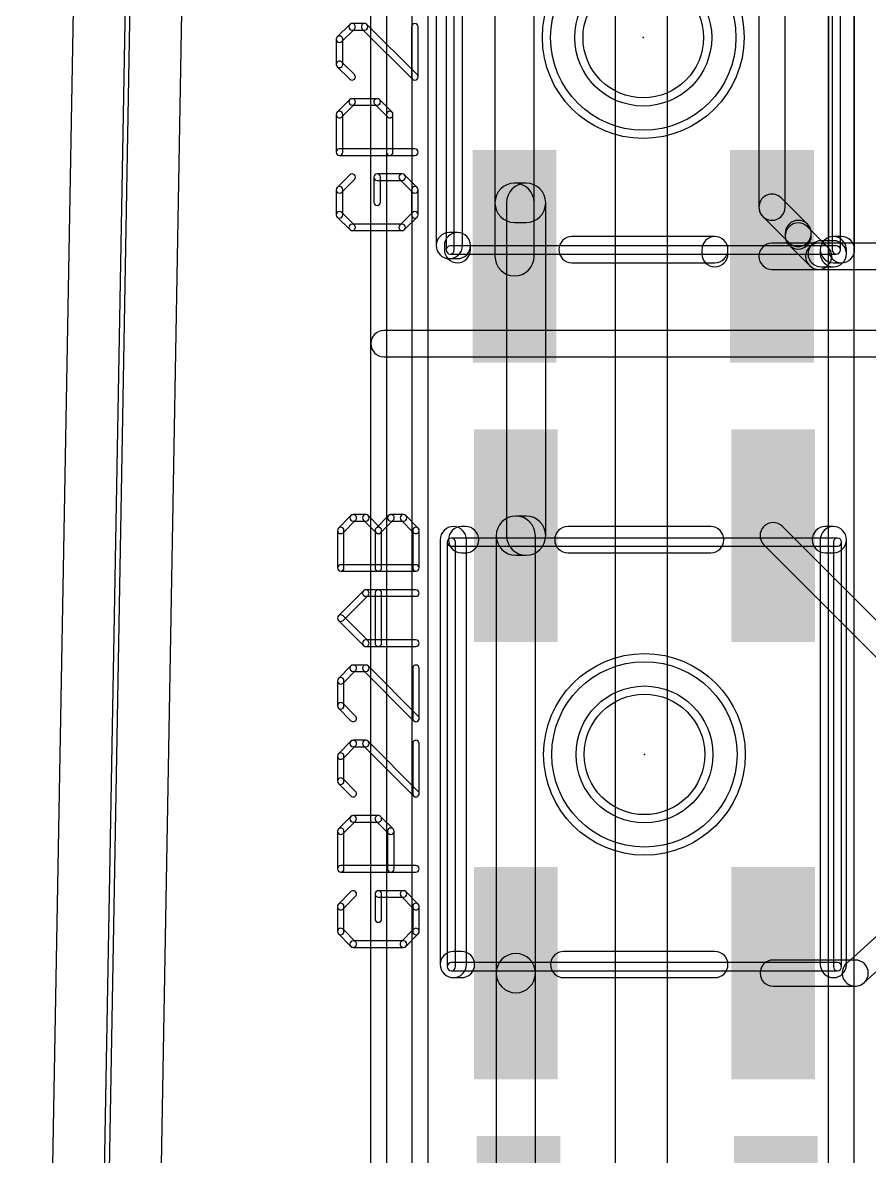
# Model space of a CAD drawing. Extents: x -3 to 127, y -3 to 73.
# Drawn here: x -3.01 to 10.15, y 23.56 to 41.18 of the extents above; entities that cross this region are included whole.
import ezdxf

# ---------------------------------------------------------------- set-up
doc = ezdxf.new("R2010")
doc.units = 0
for name, color, linetype in [('1', 22, 'CONTINUOUS'), ('16', 175, 'CONTINUOUS'), ('20', 7, 'CONTINUOUS'), ('21', 253, 'CONTINUOUS'), ('22', 253, 'CONTINUOUS'), ('23', 7, 'CONTINUOUS'), ('25', 253, 'CONTINUOUS'), ('255', 2, 'CONTINUOUS'), ('29', 253, 'CONTINUOUS'), ('31', 253, 'CONTINUOUS'), ('52', 253, 'CONTINUOUS')]:
    doc.layers.add(name, color=color, linetype=linetype)

# ---------------------------------------------------------------- blocks, each defined once
blk = doc.blocks.new('RECT')
blk.add_solid([(-0.5, -0.5), (0.5, -0.5), (-0.5, 0.5), (0.5, 0.5)])

msp = doc.modelspace()

# ---------------------------------------------------------------- linework, layer by layer
at = {"layer": '1'}
for points in [[(-2.1972, -2.3568), (-0.8637, 72.0652, 1), (-1.6763, 72.0798), (-3.0098, -2.3422, 1)], [(4.9389, 37.5516), (4.9389, 44.3516, 1), (4.3293, 44.3516), (4.3293, 37.5516, 1)], [(8.4309, 44.3516), (8.4309, 38.3155, 1), (8.8373, 38.3155), (8.8373, 44.3516, 1)], [(4.8131, 38.6879), (4.6341, 38.6879, 1), (4.6341, 38.0783), (4.8131, 38.0783, 1)], [(4.3293, 38.3831), (4.3293, 37.5516, 1), (4.9389, 37.5516), (4.9389, 38.3831, 1)], [(5.1179, 33.2097), (5.1179, 38.3831, 1), (4.5083, 38.3831), (4.5083, 33.2097, 1)], [(8.4904, 38.1718), (8.8986, 37.7636, 1), (9.186, 38.0509), (8.7777, 38.4592, 1)], [(8.8391, 37.9073), (8.8391, 37.8691, 1), (9.2455, 37.8691), (9.2455, 37.9073, 1)], [(8.8986, 37.7254), (9.2161, 37.4079, 1), (9.5035, 37.6953), (9.186, 38.0128, 1)], [(8.6341, 37.3484), (9.3598, 37.3484, 1), (9.3598, 37.7548), (8.6341, 37.7548, 1)], [(9.3598, 37.3484), (10.668, 37.3484, 1), (10.668, 37.7548), (9.3598, 37.7548, 1)], [(4.9573, 26.4097), (4.9573, 33.2097, 1), (4.3477, 33.2097), (4.3477, 26.4097, 1)], [(4.6525, 32.9049), (4.8131, 32.9049, 1), (4.8131, 33.5145), (4.6525, 33.5145, 1)], [(11.091, 31.0586), (8.7962, 33.3533, 1), (8.5088, 33.066), (10.8036, 30.7712, 1)], [(10.0632, 26.2587), (11.0444, 27.1425, 1), (10.7724, 27.4445), (9.7912, 26.5606, 1)], [(4.9573, 22.2255), (4.9573, 26.4097, 1), (4.3477, 26.4097), (4.3477, 22.2255, 1)], [(8.6525, 26.2065), (9.9272, 26.2065, 1), (9.9272, 26.6129), (8.6525, 26.6129, 1)]]:
    msp.add_lwpolyline(points, format="xyb", close=True, dxfattribs=at)
at = {"layer": '16'}
for points in [[(-1.3082, -2.4202), (0.0253, 73.0813, 1), (-0.7873, 73.0957), (-2.1208, -2.4058, 1)], [(9.5066, 50.8948), (9.5066, 13.7698, 1), (9.913, 13.7698), (9.913, 50.8948, 1)], [(7.0104, 15.1765), (7.0104, 46.863, 1), (6.1976, 46.863), (6.1976, 15.1765, 1)]]:
    msp.add_lwpolyline(points, format="xyb", close=True, dxfattribs=at)
at = {"layer": '20'}
msp.add_lwpolyline([(2.6493, 4.3323), (2.6493, 66.8323, 1), (2.3953, 66.8323), (2.3953, 4.3323, 1)], format="xyb", close=True, dxfattribs=at)
at = {"layer": '21'}
for points in [[(3.6976, 37.6516), (3.6976, 44.2516, 1), (3.5706, 44.2516), (3.5706, 37.6516, 1)], [(9.5706, 44.2516), (9.5706, 37.6516, 1), (9.6976, 37.6516), (9.6976, 44.2516, 1)], [(9.6341, 37.7151), (3.6341, 37.7151, 1), (3.6341, 37.5881), (9.6341, 37.5881, 1)], [(3.716, 26.5097), (3.716, 33.1097, 1), (3.589, 33.1097), (3.589, 26.5097, 1)], [(3.6525, 33.0462), (9.6525, 33.0462, 1), (9.6525, 33.1732), (3.6525, 33.1732, 1)], [(9.589, 33.1097), (9.589, 26.5097, 1), (9.716, 26.5097), (9.716, 33.1097, 1)], [(9.6525, 26.5732), (3.6525, 26.5732, 1), (3.6525, 26.4462), (9.6525, 26.4462, 1)]]:
    msp.add_lwpolyline(points, format="xyb", close=True, dxfattribs=at)
for centre, radius in [((6.6341, 40.9516), 1.5668), ((6.6341, 40.9516), 1.4398), ((6.6341, 40.9516), 1.0635), ((6.6341, 40.9516), 0.9365), ((6.6525, 29.8097), 1.5668), ((6.6525, 29.8097), 1.4398), ((6.6525, 29.8097), 1.0635), ((6.6525, 29.8097), 0.9365)]:
    msp.add_circle(centre, radius, dxfattribs=at)
at = {"layer": '22'}
msp.add_lwpolyline([(27.178, 36.3982), (2.6035, 36.3982, 1), (2.6035, 35.9918), (27.178, 35.9918, 1)], format="xyb", close=True, dxfattribs=at)
at = {"layer": '23'}
for p in [(6.6341, 40.9516), (6.6525, 29.8097)]:
    msp.add_point(p, dxfattribs=at)
at = {"layer": '25'}
for points in [[(2.0728, 41.1567), (1.8779, 40.9618, 1), (1.9498, 40.89), (2.1447, 41.0849, 1)], [(2.3037, 41.1716), (2.1088, 41.1716, 1), (2.1088, 41.07), (2.3037, 41.07, 1)], [(3.1192, 40.3771), (2.3396, 41.1567, 1), (2.2677, 41.0849), (3.0473, 40.3053, 1)], [(3.0325, 41.1208), (3.0325, 40.3412, 1), (3.1341, 40.3412), (3.1341, 41.1208, 1)], [(1.8631, 40.9259), (1.8631, 40.5361, 1), (1.9647, 40.5361), (1.9647, 40.9259, 1)], [(1.8779, 40.5002), (2.0728, 40.3053, 1), (2.1447, 40.3771), (1.9498, 40.572, 1)], [(1.9498, 39.7206), (2.1447, 39.9155, 1), (2.0728, 39.9873), (1.8779, 39.7924, 1)], [(2.1088, 39.9006), (2.4986, 39.9006, 1), (2.4986, 40.0022), (2.1088, 40.0022, 1)], [(2.4626, 39.9155), (2.6575, 39.7206, 1), (2.7294, 39.7924), (2.5345, 39.9873, 1)], [(1.9647, 39.1718), (1.9647, 39.7565, 1), (1.8631, 39.7565), (1.8631, 39.1718, 1)], [(2.6427, 39.7565), (2.6427, 39.1718, 1), (2.7443, 39.1718), (2.7443, 39.7565, 1)], [(3.0833, 39.2226), (1.9139, 39.2226, 1), (1.9139, 39.121), (3.0833, 39.121, 1)], [(2.0728, 38.8179), (1.8779, 38.623, 1), (1.9498, 38.5512), (2.1447, 38.7461, 1)], [(2.8884, 38.8328), (2.4986, 38.8328, 1), (2.4986, 38.7312), (2.8884, 38.7312, 1)], [(2.4478, 38.782), (2.4478, 38.3922, 1), (2.5494, 38.3922), (2.5494, 38.782, 1)], [(3.1192, 38.623), (2.9243, 38.8179, 1), (2.8524, 38.7461), (3.0473, 38.5512, 1)], [(1.8631, 38.5871), (1.8631, 38.1973, 1), (1.9647, 38.1973), (1.9647, 38.5871, 1)], [(3.1341, 38.1973), (3.1341, 38.5871, 1), (3.0325, 38.5871), (3.0325, 38.1973, 1)], [(1.8779, 38.1614), (2.0728, 37.9665, 1), (2.1447, 38.0383), (1.9498, 38.2332, 1)], [(2.9243, 37.9665), (3.1192, 38.1614, 1), (3.0473, 38.2332), (2.8524, 38.0383, 1)], [(2.1088, 37.9516), (2.8884, 37.9516, 1), (2.8884, 38.0532), (2.1088, 38.0532, 1)], [(1.9682, 33.2562), (2.1631, 33.4511, 1), (2.0913, 33.523), (1.8964, 33.3281, 1)], [(2.1272, 33.4362), (2.3221, 33.4362, 1), (2.3221, 33.5378), (2.1272, 33.5378, 1)], [(2.2862, 33.4511), (2.4811, 33.2562, 1), (2.5529, 33.3281), (2.358, 33.523, 1)], [(2.5529, 33.2562), (2.7478, 33.4511, 1), (2.676, 33.523), (2.4811, 33.3281, 1)], [(2.7119, 33.4362), (2.9068, 33.4362, 1), (2.9068, 33.5378), (2.7119, 33.5378, 1)], [(2.8709, 33.4511), (3.0658, 33.2562, 1), (3.1376, 33.3281), (2.9427, 33.523, 1)], [(1.9831, 32.7075), (1.9831, 33.2921, 1), (1.8815, 33.2921), (1.8815, 32.7075, 1)], [(2.5678, 32.7075), (2.5678, 33.2921, 1), (2.4662, 33.2921), (2.4662, 32.7075, 1)], [(3.0509, 33.2921), (3.0509, 32.7075, 1), (3.1525, 32.7075), (3.1525, 33.2921, 1)], [(3.1017, 32.7583), (1.9323, 32.7583, 1), (1.9323, 32.6566), (3.1017, 32.6566, 1)], [(1.9682, 31.8919), (2.358, 32.2817, 1), (2.2862, 32.3536), (1.8964, 31.9638, 1)], [(2.3221, 32.2668), (3.1017, 32.2668, 1), (3.1017, 32.3685), (2.3221, 32.3685, 1)], [(2.5678, 31.5381), (2.5678, 32.3177, 1), (2.4662, 32.3177), (2.4662, 31.5381, 1)], [(2.358, 31.574), (1.9682, 31.9638, 1), (1.8964, 31.8919), (2.2862, 31.5021, 1)], [(3.1017, 31.5889), (2.3221, 31.5889, 1), (2.3221, 31.4873), (3.1017, 31.4873, 1)], [(2.0913, 31.1842), (1.8964, 30.9893, 1), (1.9682, 30.9174), (2.1631, 31.1123, 1)], [(2.3221, 31.1991), (2.1272, 31.1991, 1), (2.1272, 31.0975), (2.3221, 31.0975, 1)], [(3.1376, 30.4046), (2.358, 31.1842, 1), (2.2862, 31.1123), (3.0658, 30.3327, 1)], [(3.0509, 31.1483), (3.0509, 30.3687, 1), (3.1525, 30.3687), (3.1525, 31.1483, 1)], [(1.8815, 30.9534), (1.8815, 30.5636, 1), (1.9831, 30.5636), (1.9831, 30.9534, 1)], [(1.8964, 30.5276), (2.0913, 30.3327, 1), (2.1631, 30.4046), (1.9682, 30.5995, 1)], [(2.0913, 30.0148), (1.8964, 29.8199, 1), (1.9682, 29.748), (2.1631, 29.9429, 1)], [(2.3221, 30.0297), (2.1272, 30.0297, 1), (2.1272, 29.9281), (2.3221, 29.9281, 1)], [(3.1376, 29.2352), (2.358, 30.0148, 1), (2.2862, 29.9429), (3.0658, 29.1633, 1)], [(3.0509, 29.9789), (3.0509, 29.1993, 1), (3.1525, 29.1993), (3.1525, 29.9789, 1)], [(1.8815, 29.784), (1.8815, 29.3942, 1), (1.9831, 29.3942), (1.9831, 29.784, 1)], [(1.8964, 29.3582), (2.0913, 29.1633, 1), (2.1631, 29.2352), (1.9682, 29.4301, 1)], [(1.9682, 28.5786), (2.1631, 28.7735, 1), (2.0913, 28.8454), (1.8964, 28.6505, 1)], [(2.1272, 28.7587), (2.517, 28.7587, 1), (2.517, 28.8603), (2.1272, 28.8603, 1)], [(2.4811, 28.7735), (2.676, 28.5786, 1), (2.7478, 28.6505), (2.5529, 28.8454, 1)], [(1.9831, 28.0299), (1.9831, 28.6146, 1), (1.8815, 28.6146), (1.8815, 28.0299, 1)], [(2.6611, 28.6146), (2.6611, 28.0299, 1), (2.7627, 28.0299), (2.7627, 28.6146, 1)], [(3.1017, 28.0807), (1.9323, 28.0807, 1), (1.9323, 27.9791), (3.1017, 27.9791, 1)], [(2.0913, 27.676), (1.8964, 27.4811, 1), (1.9682, 27.4092), (2.1631, 27.6041, 1)], [(2.9068, 27.6909), (2.517, 27.6909, 1), (2.517, 27.5893), (2.9068, 27.5893, 1)], [(2.4662, 27.6401), (2.4662, 27.2503, 1), (2.5678, 27.2503), (2.5678, 27.6401, 1)], [(3.1376, 27.4811), (2.9427, 27.676, 1), (2.8709, 27.6041), (3.0658, 27.4092, 1)], [(1.8815, 27.4452), (1.8815, 27.0554, 1), (1.9831, 27.0554), (1.9831, 27.4452, 1)], [(3.1525, 27.0554), (3.1525, 27.4452, 1), (3.0509, 27.4452), (3.0509, 27.0554, 1)], [(1.8964, 27.0194), (2.0913, 26.8245, 1), (2.1631, 26.8964), (1.9682, 27.0913, 1)], [(2.9427, 26.8245), (3.1376, 27.0194, 1), (3.0658, 27.0913), (2.8709, 26.8964, 1)], [(2.1272, 26.8097), (2.9068, 26.8097, 1), (2.9068, 26.9113), (2.1272, 26.9113, 1)]]:
    msp.add_lwpolyline(points, format="xyb", close=True, dxfattribs=at)
at = {"layer": '255'}
for points in [[(3.4163, 44.2595), (3.4163, 37.719, 1), (3.8227, 37.719), (3.8227, 44.2595, 1)], [(9.9187, 37.6555), (9.9187, 44.196, 1), (9.5123, 44.196), (9.5123, 37.6555, 1)], [(3.6195, 37.5158), (3.7465, 37.5158, 1), (3.7465, 37.9222), (3.6195, 37.9222, 1)], [(3.5433, 37.719), (3.5433, 37.6555, 1), (3.9497, 37.6555), (3.9497, 37.719, 1)], [(5.5245, 37.4523), (7.747, 37.4523, 1), (7.747, 37.8587), (5.5245, 37.8587, 1)], [(7.5438, 37.6555), (7.5438, 37.592, 1), (7.9502, 37.592), (7.9502, 37.6555, 1)], [(9.398, 37.3888), (9.5885, 37.3888, 1), (9.5885, 37.7952), (9.398, 37.7952, 1)], [(9.7917, 37.592), (9.7917, 37.6555, 1), (9.3853, 37.6555), (9.3853, 37.592, 1)], [(9.5885, 37.4523), (9.7155, 37.4523, 1), (9.7155, 37.8587), (9.5885, 37.8587, 1)], [(3.4798, 33.147), (3.4798, 26.543, 1), (3.8862, 26.543), (3.8862, 33.147, 1)], [(3.81, 32.9438), (3.8735, 32.9438, 1), (3.8735, 33.3502), (3.81, 33.3502, 1)], [(5.461, 32.9438), (7.6835, 32.9438, 1), (7.6835, 33.3502), (5.461, 33.3502, 1)], [(9.4615, 32.9438), (9.5885, 32.9438, 1), (9.5885, 33.3502), (9.4615, 33.3502, 1)], [(9.3853, 33.147), (9.3853, 26.543, 1), (9.7917, 26.543), (9.7917, 33.147, 1)], [(3.683, 26.3398), (3.81, 26.3398, 1), (3.81, 26.7462), (3.683, 26.7462, 1)], [(5.3975, 26.3398), (7.747, 26.3398, 1), (7.747, 26.7462), (5.3975, 26.7462, 1)]]:
    msp.add_lwpolyline(points, format="xyb", close=True, dxfattribs=at)
at = {"layer": '52'}
msp.add_lwpolyline([(3.0349, 60.4008), (3.0349, 10.4008, 1), (3.2889, 10.4008), (3.2889, 60.4008, 1)], format="xyb", close=True, dxfattribs=at)

# ---------------------------------------------------------------- block references
at = {"layer": '1', "xscale": 3.2, "yscale": 1.2, "rotation": 90}
for p in [(4.6341, 37.5516), (8.6341, 37.5516), (4.6525, 33.2097), (8.6525, 33.2097), (4.6525, 26.4097), (8.6525, 26.4097), (4.695, 22.2255), (8.695, 22.2255)]:
    msp.add_blockref('RECT', p, dxfattribs=at)
at = {"layer": '29', "xscale": 3.3016, "yscale": 1.3016, "rotation": 90}
for p in [(4.6341, 37.5516), (8.6341, 37.5516), (4.6525, 33.2097), (8.6525, 33.2097), (4.6525, 26.4097), (8.6525, 26.4097), (4.695, 22.2255), (8.695, 22.2255)]:
    msp.add_blockref('RECT', p, dxfattribs=at)
at = {"layer": '31', "xscale": 3.2, "yscale": 1.2, "rotation": 90}
for p in [(4.6341, 37.5516), (8.6341, 37.5516), (4.6525, 33.2097), (8.6525, 33.2097), (4.6525, 26.4097), (8.6525, 26.4097), (4.695, 22.2255), (8.695, 22.2255)]:
    msp.add_blockref('RECT', p, dxfattribs=at)

doc.saveas('drawing.dxf')
